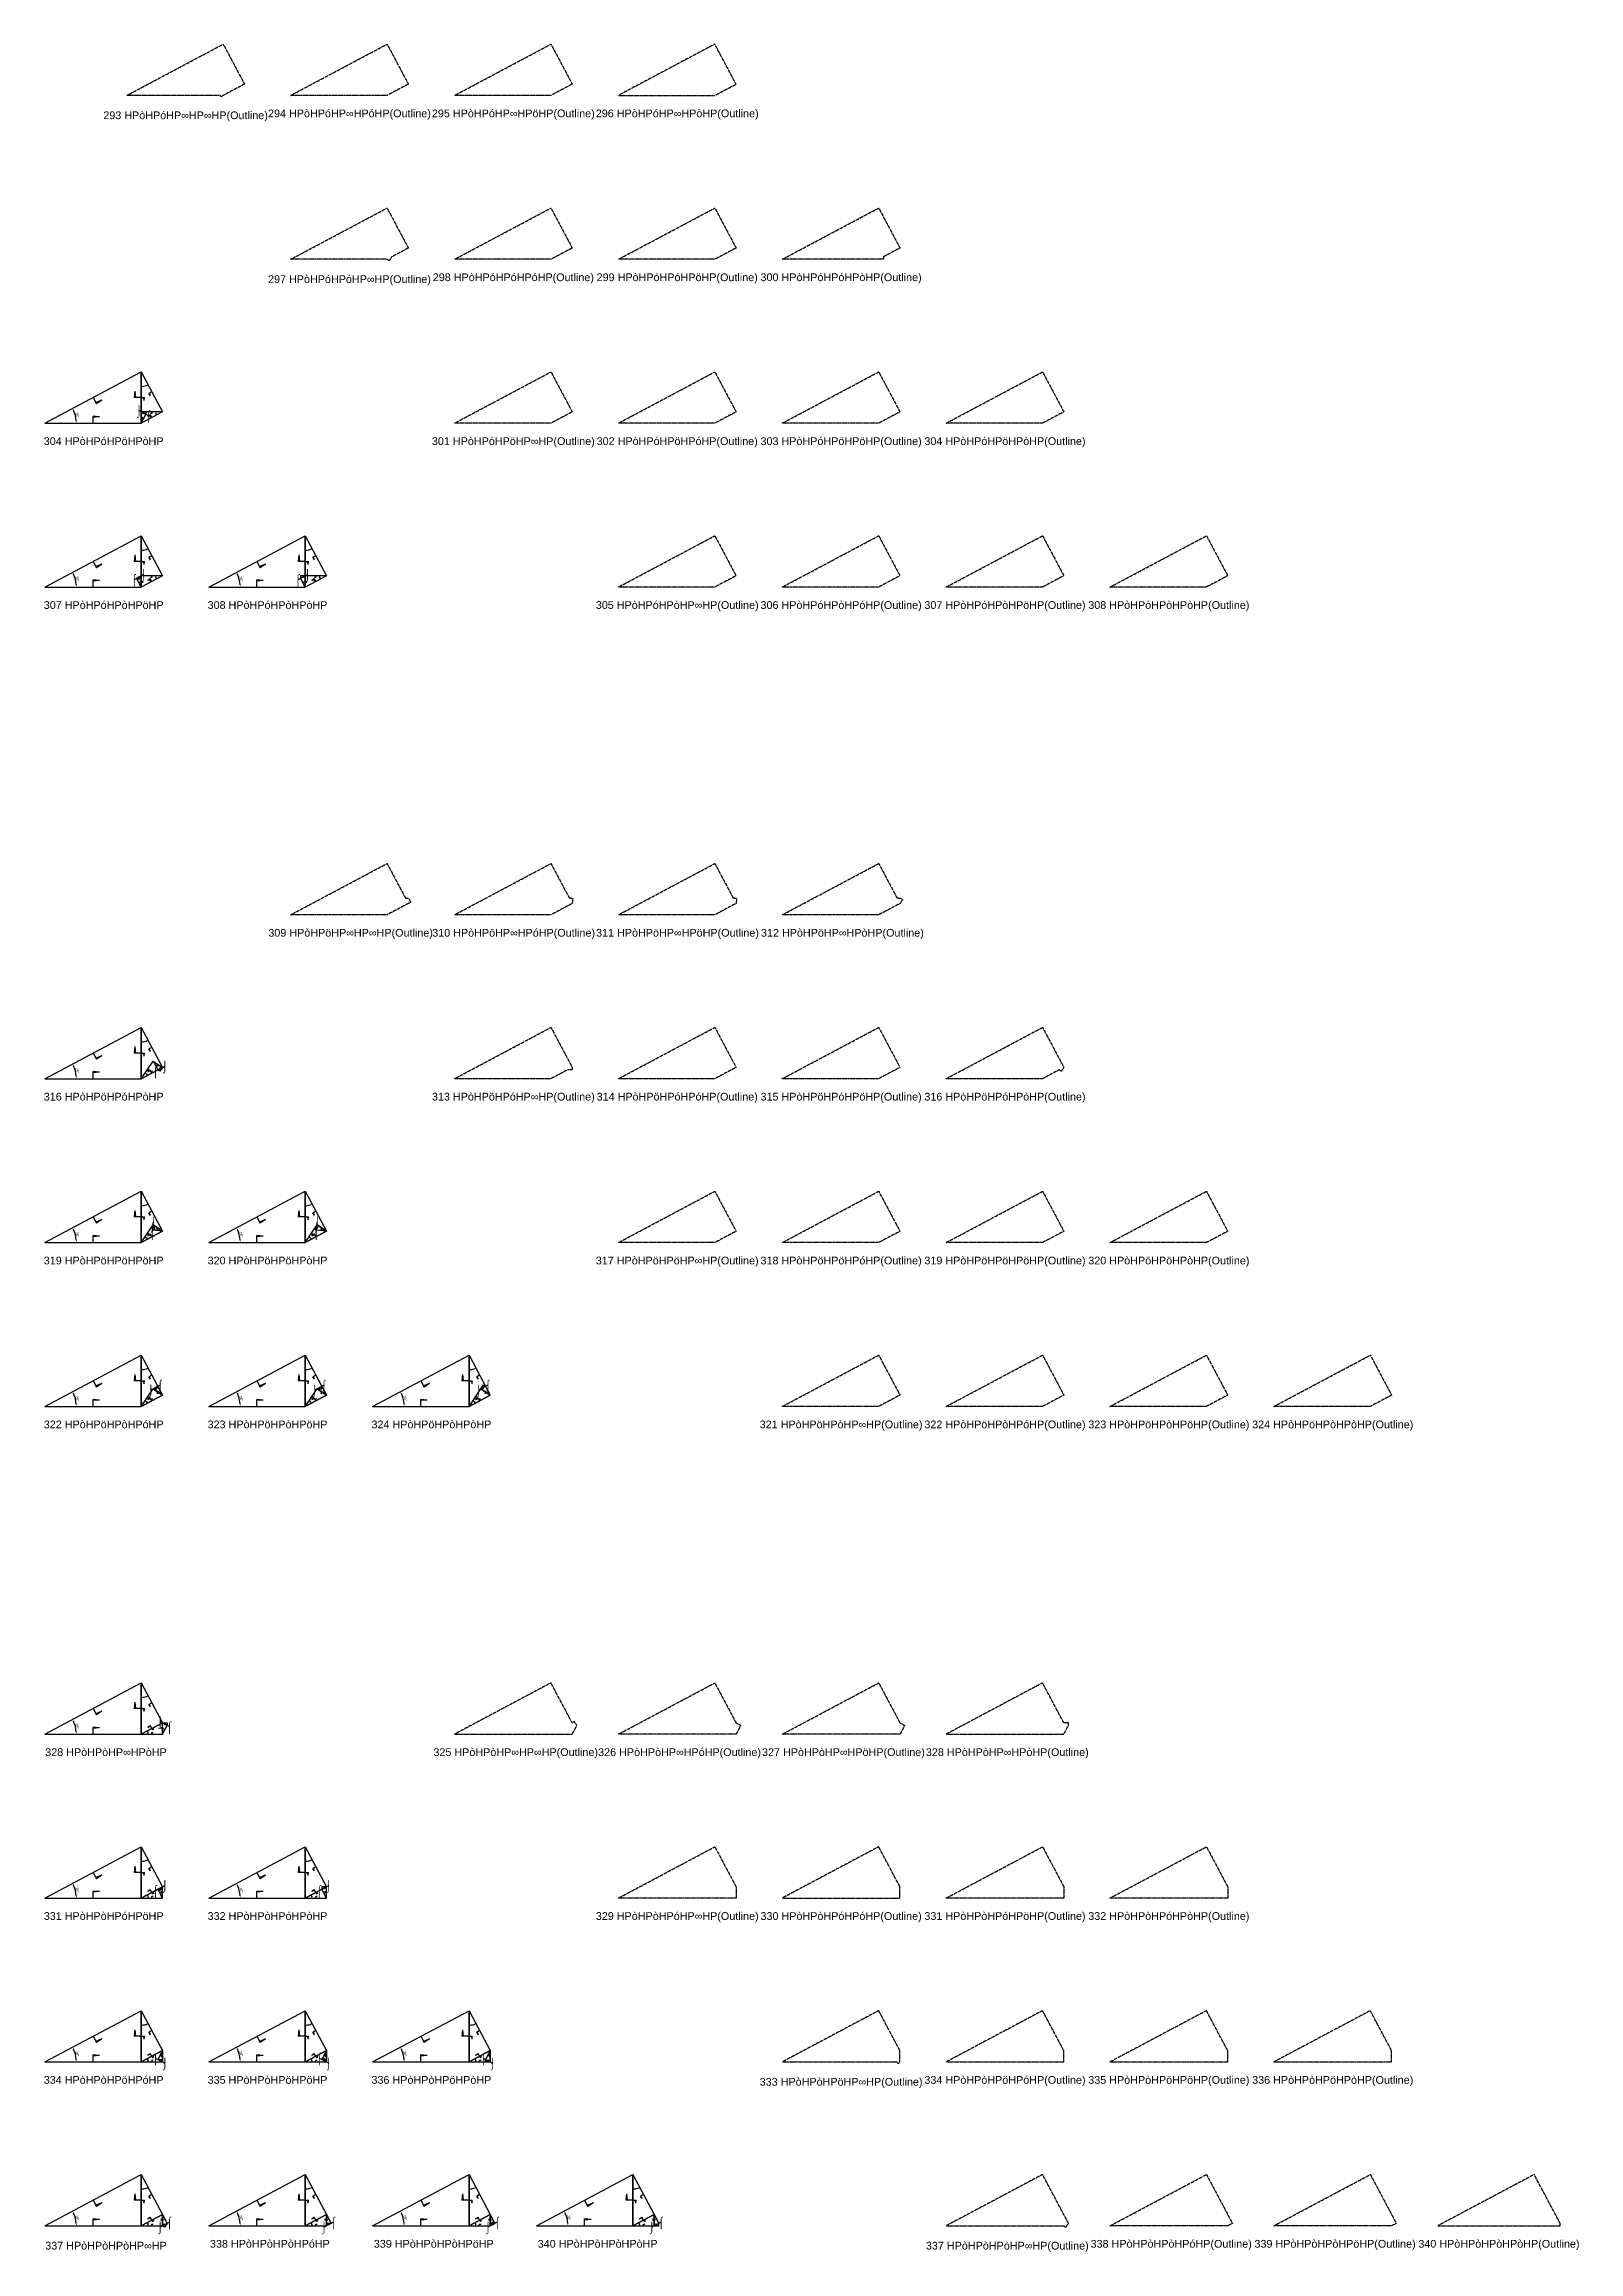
# Model space of a CAD drawing. Header units: millimetres. Extents: x 130683 to 598801, y -2841579 to 24518.
# Drawn here: x 360153 to 598801, y -2841579 to -2498282 of the extents above; entities that cross this region are included whole.
import ezdxf
from ezdxf.enums import TextEntityAlignment as Align

# ---------------------------------------------------------------- set-up
doc = ezdxf.new("R2010")
doc.units = ezdxf.units.MM
doc.header["$PDMODE"] = 35
doc.linetypes.add('DASHED', pattern=[19.05, 12.7, -6.35])
for name, color, linetype in [('BASE', 170, 'Continuous'), ('HYPOTENUSE', 20, 'Continuous'), ('PERPENDICULAR', 90, 'Continuous')]:
    doc.layers.add(name, color=color, linetype=linetype)
doc.styles.add('Arial', font='arial_0.ttf')
doc.dimstyles.new('ISO-25', dxfattribs={"dimtxt": 250, "dimasz": 100, "dimexe": 1.25, "dimexo": 0.625, "dimgap": 100, "dimtad": 1, "dimdec": 0, "dimtxsty": 'Arial', "dimcen": 2.5, "dimadec": 0, "dimazin": 0, "dimtfac": 1, "dimtdec": 0, "dimtmove": 0, "dimatfit": 3, "dimfxl": 1, "dimarcsym": 0})

# ---------------------------------------------------------------- blocks, each defined once
blk = doc.blocks.new('*D11')
at = {"color": 0, "lineweight": -2, "ltscale": 100, "transparency": 16777216}
blk.add_arc((0, 0), 4906, 4.08845, 23.91155, dxfattribs=at)
at = {"color": 0, "ltscale": 100, "transparency": 16777216}
for points in [[(4432, 1963), (4537, 2014), (4332, 2303)], [(4952, 352), (4835, 348), (4906, 0)]]:
    blk.add_solid(points, dxfattribs=at)
at = {"layer": 'Defpoints', "color": 0, "ltscale": 100, "transparency": 16777216}
for p in [(15000, 7976), (0, 0), (0, 0), (4841, 796), (15000, 0)]:
    blk.add_point(p, dxfattribs=at)
at = {"color": 0, "ltscale": 100, "transparency": 16777216, "insert": (5055, 1260), "char_height": 400, "attachment_point": 5, "rotation": 284, "style": 'Arial'}
blk.add_mtext('28°', dxfattribs=at)
blk = doc.blocks.new('SanjoyNathGeometrifyingTrigonometryFundamentalLockedSet')
at = {"color": 242, "linetype": 'DASHED', "ltscale": 100, "true_color": 0xcd2027}
for p, q in [((7500, 3987.8), (8016.4, 3016.6)), ((8852.4, 3574.3), (7922.5, 3193.2)), ((8852.4, 3574.3), (8016.4, 3016.6))]:
    blk.add_line(p, q, dxfattribs=at)
at = {"color": 114, "linetype": 'DASHED', "ltscale": 100, "true_color": 0x139b48}
for p, q in [((14000, 4987.8), (13900, 3987.8)), ((15000, 3987.8), (13900, 3987.8)), ((14000, 4987.8), (14100, 3987.8))]:
    blk.add_line(p, q, dxfattribs=at)
at = {"color": 159, "linetype": 'DASHED', "ltscale": 100, "true_color": 0x22346e}
for p, q in [((7500, 0), (7500, 1100)), ((8500, 1000), (7500, 1100)), ((8500, 1000), (7500, 900))]:
    blk.add_line(p, q, dxfattribs=at)
at = {"layer": 'BASE'}
blk.add_line((0, 0), (15000, 0), dxfattribs=at)
at = {"layer": 'HYPOTENUSE'}
blk.add_line((0, 0), (15000, 7975.6), dxfattribs=at)
at = {"layer": 'PERPENDICULAR'}
blk.add_line((15000, 0), (15000, 7975.6), dxfattribs=at)
at = {"color": 4, "ltscale": 100}
dim = blk.add_angular_dim_2l(base=(4841, 795.6), line1=((0, 0), (15000, 0)), line2=((0, 0), (15000, 7975.6)), dimstyle='ISO-25', override={"dimtxt": 400, "dimasz": 350, "dimgap": 100}, dxfattribs=at)
dim.commit()
dim.dimension.update_dxf_attribs({"geometry": '*D11', "text_midpoint": (5055.4, 1260.5)})

msp = doc.modelspace()

# ---------------------------------------------------------------- linework, layer by layer
at = {"linetype": 'DASHED', "ltscale": 70}
for p, q in [((376346, -2556047), (374889, -2555272)), ((374160, -2581529), (375617, -2580755)), ((399643, -2581529), (401100, -2580755)), ((377466, -2657978), (378924, -2657203)), ((376972, -2683128), (377145, -2681486)), ((402455, -2683128), (402628, -2681486)), ((378195, -2706798), (376738, -2707573)), ((403678, -2706798), (402220, -2707573)), ((429161, -2706798), (427703, -2707573)), ((379652, -2759909), (378195, -2759134)), ((377466, -2785392), (378924, -2784617)), ((402949, -2785392), (404406, -2784617)), ((377466, -2811470), (378924, -2812245)), ((402949, -2811470), (404406, -2812245)), ((428432, -2811470), (429889, -2812245)), ((379652, -2836953), (378195, -2837728)), ((405135, -2836953), (403678, -2837728)), ((430618, -2836953), (429161, -2837728)), ((456101, -2836953), (454643, -2837728))]:
    msp.add_line(p, q, dxfattribs=at)
at = {"linetype": 'DASHED'}
for points in [[(387995, -2506258), (387673, -2506474), (387527, -2506258), (372995, -2506258), (387995, -2498282), (391301, -2504500)], [(413477, -2506258), (398477, -2506258), (413477, -2498282), (416783, -2504500)], [(438960, -2506258), (423960, -2506258), (438960, -2498282), (442266, -2504500)], [(449443, -2506258), (464443, -2506258), (467749, -2504500), (464443, -2498282)], [(413799, -2531957), (413477, -2531740), (398477, -2531740), (413477, -2523765), (416783, -2529983), (414206, -2531353)], [(438960, -2531740), (423960, -2531740), (438960, -2523765), (442266, -2529983)], [(464443, -2531740), (449443, -2531740), (464443, -2523765), (467749, -2529983)], [(490655, -2531353), (490655, -2531740), (474926, -2531740), (489926, -2523765), (493232, -2529983)], [(438960, -2557223), (423960, -2557223), (438960, -2549248), (442266, -2555465)], [(464443, -2557223), (449443, -2557223), (464443, -2549248), (467749, -2555465)], [(489926, -2557223), (474926, -2557223), (489926, -2549248), (493232, -2555465)], [(515409, -2557223), (500409, -2557223), (515409, -2549248), (518715, -2555465)], [(464443, -2582706), (449443, -2582706), (464443, -2574730), (467749, -2580948)], [(489926, -2582706), (474926, -2582706), (489926, -2574730), (493232, -2580948)], [(515409, -2582706), (500409, -2582706), (515409, -2574730), (518715, -2580948)], [(540892, -2582706), (525892, -2582706), (540892, -2574730), (544198, -2580948)], [(416870, -2631093), (417143, -2631769), (416783, -2631914), (413477, -2633672), (398477, -2633672), (413477, -2625696), (416316, -2631035)], [(442266, -2631914), (438960, -2633672), (423960, -2633672), (438960, -2625696), (441799, -2631035), (442353, -2631093)], [(467749, -2631914), (464443, -2633672), (449443, -2633672), (464443, -2625696), (467282, -2631035), (467835, -2631093)], [(493318, -2631093), (493639, -2631310), (493232, -2631914), (489926, -2633672), (474926, -2633672), (489926, -2625696), (492765, -2631035)], [(442266, -2657397), (442266, -2657784), (441538, -2657784), (438960, -2659155), (423960, -2659155), (438960, -2651179)], [(464443, -2659155), (449443, -2659155), (464443, -2651179), (467749, -2657397)], [(489926, -2659155), (474926, -2659155), (489926, -2651179), (493232, -2657397)], [(518307, -2658001), (517986, -2657784), (515409, -2659155), (500409, -2659155), (515409, -2651179), (518715, -2657397)], [(464443, -2684637), (449443, -2684637), (464443, -2676662), (467749, -2682880)], [(489926, -2684637), (474926, -2684637), (489926, -2676662), (493232, -2682880)], [(515409, -2684637), (500409, -2684637), (515409, -2676662), (518715, -2682880)], [(540892, -2684637), (525892, -2684637), (540892, -2676662), (544198, -2682880)], [(489926, -2710120), (474926, -2710120), (489926, -2702145), (493232, -2708362)], [(515409, -2710120), (500409, -2710120), (515409, -2702145), (518715, -2708362)], [(540892, -2710120), (525892, -2710120), (540892, -2702145), (544198, -2708362)], [(566374, -2710120), (551374, -2710120), (566374, -2702145), (569680, -2708362)], [(442266, -2759328), (438960, -2753110), (423960, -2761086), (442266, -2761086), (442995, -2759715), (442587, -2759111)], [(467749, -2759328), (468478, -2759715), (467749, -2761086), (449443, -2761086), (464443, -2753110)], [(493232, -2759328), (493961, -2759715), (493232, -2761086), (474926, -2761086), (489926, -2753110)], [(518715, -2759328), (515409, -2753110), (500409, -2761086), (518715, -2761086), (519443, -2759715), (519443, -2759328)], [(467749, -2784811), (467749, -2786569), (449443, -2786569), (464443, -2778593)], [(493232, -2786569), (493232, -2784811), (489926, -2778593), (474926, -2786569)], [(518715, -2784811), (518715, -2786569), (500409, -2786569), (515409, -2778593)], [(544198, -2784811), (544198, -2786569), (525892, -2786569), (540892, -2778593)], [(493232, -2812052), (493232, -2810294), (489926, -2804076), (474926, -2812052), (492765, -2812052), (492911, -2812268)], [(518715, -2812052), (518715, -2810294), (515409, -2804076), (500409, -2812052)], [(544198, -2812052), (544198, -2810294), (540892, -2804076), (525892, -2812052)], [(551374, -2812052), (569680, -2812052), (569680, -2810294), (566374, -2804076)], [(519443, -2837147), (515409, -2829559), (500409, -2837534), (518715, -2837534), (519036, -2837751)], [(544198, -2837534), (525892, -2837534), (540892, -2829559), (544926, -2837147)], [(569680, -2837534), (551374, -2837534), (566374, -2829559), (570409, -2837147)], [(595892, -2837147), (591857, -2829559), (576857, -2837534), (595892, -2837534)]]:
    msp.add_lwpolyline(points, close=True, dxfattribs=at)

# ---------------------------------------------------------------- block references
for p in [(360253, -2557223), (360253, -2582706), (385736, -2582706), (360253, -2659155), (360253, -2684637), (385736, -2684637), (360253, -2710120), (385736, -2710120), (411219, -2710120), (360253, -2761086), (360253, -2786569), (385736, -2786569), (360253, -2812052), (385736, -2812052), (411219, -2812052), (360253, -2837534), (385736, -2837534), (411219, -2837534), (436702, -2837534)]:
    msp.add_blockref('SanjoyNathGeometrifyingTrigonometryFundamentalLockedSet', p, dxfattribs=at)
at = {"linetype": 'DASHED', "ltscale": 100}
for p, xscale, yscale, zscale, rotation in [((375253, -2549248), -0.469471562785891, 0.469471562785891, 0.469471562785891, 118), ((375253, -2557223), 0.10347319824735, 0.10347319824735, 0.10347319824735, 62), ((378559, -2555465), 0.220403548264628, 0.220403548264628, 0.220403548264628, 180), ((375253, -2555465), -0.04857772408763798, 0.04857772408763799, 0.04857772408763799, 180), ((375253, -2574730), -0.469471562785891, 0.469471562785891, 0.469471562785891, 118), ((400736, -2574730), -0.469471562785891, 0.469471562785891, 0.469471562785891, 118), ((375253, -2580948), -0.04857772408763799, 0.04857772408763799, 0.048577724087638, 56.00000000000116), ((375253, -2582706), -0.10347319824735, 0.10347319824735, 0.10347319824735, 298), ((378559, -2580948), 0.220403548264628, 0.220403548264628, 0.220403548264628, 180), ((400736, -2582706), -0.10347319824735, 0.10347319824735, 0.10347319824735, 298), ((400736, -2580948), 0.048577724087638, 0.048577724087638, 0.048577724087638, 180), ((404042, -2580948), 0.220403548264628, 0.220403548264628, 0.220403548264628, 180), ((375253, -2651179), -0.469471562785891, 0.469471562785891, 0.469471562785891, 118), ((375253, -2659155), -0.220403548264628, 0.220403548264628, 0.220403548264628, 235.9999999999998), ((377102, -2656414), 0.10347319824735, 0.10347319824735, 0.10347319824735, 298.0000000000008), ((378559, -2657397), -0.04857772408763799, 0.04857772408763799, 0.048577724087638, 56.00000000000116), ((375253, -2676662), -0.469471562785891, 0.469471562785891, 0.469471562785891, 118), ((400736, -2676662), -0.469471562785891, 0.469471562785891, 0.469471562785891, 118), ((375253, -2684637), -0.220403548264628, 0.220403548264628, 0.220403548264628, 235.9999999999998), ((377102, -2681897), -0.048577724087624, 0.048577724087624, 0.048577724087624, 111.9999999999971), ((378559, -2682880), -0.10347319824735, 0.10347319824735, 0.10347319824735, 354.0000000000009), ((400736, -2684637), -0.220403548264628, 0.220403548264628, 0.220403548264628, 235.9999999999998), ((402585, -2681897), 0.048577724087624, 0.048577724087624, 0.048577724087624, 235.9999999999972), ((404042, -2682880), -0.10347319824735, 0.10347319824735, 0.10347319824735, 354.0000000000009), ((375253, -2702145), -0.469471562785891, 0.469471562785891, 0.469471562785891, 118), ((400736, -2702145), -0.469471562785891, 0.469471562785891, 0.469471562785891, 118), ((426219, -2702145), -0.469471562785891, 0.469471562785891, 0.469471562785891, 118), ((375253, -2710120), -0.220403548264628, 0.220403548264628, 0.220403548264628, 235.9999999999998), ((377831, -2706992), -0.04857772408763799, 0.04857772408763799, 0.048577724087638, 56.00000000000116), ((378559, -2708362), 0.10347319824735, 0.10347319824735, 0.10347319824735, 118.0000000000008), ((400736, -2710120), -0.220403548264628, 0.220403548264628, 0.220403548264628, 235.9999999999998), ((404042, -2708362), 0.10347319824735, 0.10347319824735, 0.10347319824735, 118.0000000000008), ((426219, -2710120), -0.220403548264628, 0.220403548264628, 0.220403548264628, 235.9999999999998), ((428068, -2707379), -0.04857772408763799, 0.04857772408763799, 0.048577724087638, 236.0000000000012), ((429525, -2708362), 0.10347319824735, 0.10347319824735, 0.10347319824735, 118.0000000000008), ((375253, -2753110), -0.469471562785891, 0.469471562785891, 0.469471562785891, 118), ((378559, -2761086), 0.10347319824735, 0.10347319824735, 0.10347319824735, 62), ((378559, -2759328), -0.04857772408763798, 0.04857772408763799, 0.04857772408763799, 180), ((375253, -2778593), -0.469471562785891, 0.469471562785891, 0.469471562785891, 118), ((400736, -2778593), -0.469471562785891, 0.469471562785891, 0.469471562785891, 118), ((378559, -2784811), -0.04857772408763799, 0.04857772408763799, 0.048577724087638, 56.00000000000116), ((378559, -2786569), -0.10347319824735, 0.10347319824735, 0.10347319824735, 298), ((404042, -2786569), -0.10347319824735, 0.10347319824735, 0.10347319824735, 298), ((404042, -2784811), 0.048577724087638, 0.048577724087638, 0.048577724087638, 180), ((375253, -2804076), -0.469471562785891, 0.469471562785891, 0.469471562785891, 118), ((400736, -2804076), -0.469471562785891, 0.469471562785891, 0.469471562785891, 118), ((426219, -2804076), -0.469471562785891, 0.469471562785891, 0.469471562785891, 118), ((378559, -2810294), 0.10347319824735, 0.10347319824735, 0.10347319824735, 242), ((404042, -2810294), 0.10347319824735, 0.10347319824735, 0.10347319824735, 242), ((404042, -2812052), 0.048577724087638, 0.048577724087638, 0.048577724087638, 123.9999999999994), ((429525, -2810294), 0.10347319824735, 0.10347319824735, 0.10347319824735, 242), ((377831, -2811664), -0.04857772408763798, 0.04857772408763799, 0.04857772408763799, 180), ((429525, -2812052), -0.048577724087638, 0.04857772408763799, 0.048577724087638, 359.9999999999994), ((375253, -2829559), -0.469471562785891, 0.469471562785891, 0.469471562785891, 118), ((400736, -2829559), -0.469471562785891, 0.469471562785891, 0.469471562785891, 118), ((426219, -2829559), -0.469471562785891, 0.469471562785891, 0.469471562785891, 118), ((451702, -2829559), -0.469471562785891, 0.469471562785891, 0.469471562785891, 118), ((378559, -2835777), -0.10347319824735, 0.10347319824735, 0.10347319824735, 118), ((379288, -2837147), -0.04857772408763799, 0.04857772408763799, 0.048577724087638, 56.00000000000116), ((404042, -2835777), -0.10347319824735, 0.10347319824735, 0.10347319824735, 118), ((404771, -2837147), 0.048577724087638, 0.048577724087638, 0.048577724087638, 180), ((429525, -2835777), -0.10347319824735, 0.10347319824735, 0.10347319824735, 118), ((429525, -2837534), -0.04857772408763799, 0.04857772408763799, 0.048577724087638, 236.0000000000012), ((455008, -2835777), -0.10347319824735, 0.10347319824735, 0.10347319824735, 118)]:
    msp.add_blockref('SanjoyNathGeometrifyingTrigonometryFundamentalLockedSet', p, dxfattribs=dict(at, xscale=xscale, yscale=yscale, zscale=zscale, rotation=rotation))
for p, xscale, yscale, zscale in [((402585, -2707379), 0.048577724087638, 0.048577724087638, 0.048577724087638), ((375253, -2761086), 0.220403548264628, 0.220403548264628, 0.220403548264628), ((375253, -2786569), 0.220403548264628, 0.220403548264628, 0.220403548264628), ((400736, -2786569), 0.220403548264628, 0.220403548264628, 0.220403548264628), ((375253, -2812052), 0.220403548264628, 0.220403548264628, 0.220403548264628), ((400736, -2812052), 0.220403548264628, 0.220403548264628, 0.220403548264628), ((426219, -2812052), 0.220403548264628, 0.220403548264628, 0.220403548264628), ((375253, -2837534), 0.220403548264628, 0.220403548264628, 0.220403548264628), ((400736, -2837534), 0.220403548264628, 0.220403548264628, 0.220403548264628), ((426219, -2837534), 0.220403548264628, 0.220403548264628, 0.220403548264628), ((451702, -2837534), 0.220403548264628, 0.220403548264628, 0.220403548264628), ((455008, -2837534), 0.048577724087638, 0.048577724087638, 0.048577724087638)]:
    msp.add_blockref('SanjoyNathGeometrifyingTrigonometryFundamentalLockedSet', p, dxfattribs=dict(at, xscale=xscale, yscale=yscale, zscale=zscale))

# ---------------------------------------------------------------- texts
at = {"linetype": 'DASHED', "ltscale": 100, "style": 'Arial'}
for s, p in [('293 HPòHPóHP∞HP∞HP(Outline)', (382148, -2509342)), ('294 HPòHPóHP∞HPóHP(Outline)', (407630, -2509049)), ('295 HPòHPóHP∞HPöHP(Outline)', (433113, -2509049)), ('296 HPòHPóHP∞HPòHP(Outline)', (458596, -2509049)), ('297 HPòHPóHPóHP∞HP(Outline)', (407630, -2534824)), ('298 HPòHPóHPóHPóHP(Outline)', (433113, -2534532)), ('299 HPòHPóHPóHPöHP(Outline)', (458596, -2534532)), ('300 HPòHPóHPóHPòHP(Outline)', (484079, -2534532)), ('⌡', (374889, -2555272)), ('⌠', (376346, -2556047)), ('304 HPòHPóHPöHPòHP', (369406, -2560015)), ('301 HPòHPóHPöHP∞HP(Outline)', (433113, -2560015)), ('302 HPòHPóHPöHPóHP(Outline)', (458596, -2560015)), ('303 HPòHPóHPöHPöHP(Outline)', (484079, -2560015)), ('304 HPòHPóHPöHPòHP(Outline)', (509562, -2560015)), ('⌠', (374160, -2581529)), ('⌡', (375617, -2580755)), ('⌠', (399643, -2581529)), ('⌡', (401100, -2580755)), ('307 HPòHPóHPòHPöHP', (369406, -2585498)), ('308 HPòHPóHPòHPòHP', (394889, -2585498)), ('305 HPòHPóHPòHP∞HP(Outline)', (458596, -2585498)), ('306 HPòHPóHPòHPóHP(Outline)', (484079, -2585498)), ('307 HPòHPóHPòHPöHP(Outline)', (509562, -2585498)), ('308 HPòHPóHPòHPòHP(Outline)', (535045, -2585498)), ('309 HPòHPöHP∞HP∞HP(Outline)', (407810, -2636463)), ('310 HPòHPöHP∞HPóHP(Outline)', (433156, -2636463)), ('311 HPòHPöHP∞HPöHP(Outline)', (458639, -2636463)), ('312 HPòHPöHP∞HPòHP(Outline)', (484283, -2636463)), ('⌡', (378924, -2657203)), ('⌠', (377466, -2657978)), ('316 HPòHPöHPóHPòHP', (369406, -2661946)), ('313 HPòHPöHPóHP∞HP(Outline)', (433113, -2661946)), ('314 HPòHPöHPóHPóHP(Outline)', (458596, -2661946)), ('315 HPòHPöHPóHPöHP(Outline)', (484079, -2661946)), ('316 HPòHPöHPóHPòHP(Outline)', (509562, -2661946)), ('⌡', (377145, -2681486)), ('⌡', (402628, -2681486)), ('⌠', (376972, -2683128)), ('⌠', (402455, -2683128)), ('319 HPòHPöHPöHPöHP', (369406, -2687429)), ('320 HPòHPöHPöHPòHP', (394889, -2687429)), ('317 HPòHPöHPöHP∞HP(Outline)', (458596, -2687429)), ('318 HPòHPöHPöHPóHP(Outline)', (484079, -2687429)), ('319 HPòHPöHPöHPöHP(Outline)', (509562, -2687429)), ('320 HPòHPöHPöHPòHP(Outline)', (535045, -2687429)), ('⌡', (376738, -2707573)), ('⌠', (378195, -2706798)), ('⌡', (402220, -2707573)), ('⌠', (403678, -2706798)), ('⌡', (427703, -2707573)), ('⌠', (429161, -2706798)), ('322 HPòHPöHPòHPóHP', (369406, -2712912)), ('323 HPòHPöHPòHPöHP', (394889, -2712912)), ('324 HPòHPöHPòHPòHP', (420372, -2712912)), ('321 HPòHPöHPòHP∞HP(Outline)', (484079, -2712912)), ('322 HPòHPöHPòHPóHP(Outline)', (509562, -2712912)), ('323 HPòHPöHPòHPöHP(Outline)', (535045, -2712912)), ('324 HPòHPöHPòHPòHP(Outline)', (560527, -2712912)), ('⌡', (378195, -2759134)), ('⌠', (379652, -2759909)), ('328 HPòHPòHP∞HPòHP', (369771, -2763877)), ('325 HPòHPòHP∞HP∞HP(Outline)', (433478, -2763877)), ('326 HPòHPòHP∞HPóHP(Outline)', (458960, -2763877)), ('327 HPòHPòHP∞HPöHP(Outline)', (484443, -2763877)), ('328 HPòHPòHP∞HPòHP(Outline)', (509926, -2763877)), ('⌡', (378924, -2784617)), ('⌡', (404406, -2784617)), ('⌠', (377466, -2785392)), ('⌠', (402949, -2785392)), ('331 HPòHPòHPóHPöHP', (369406, -2789360)), ('332 HPòHPòHPóHPòHP', (394889, -2789360)), ('329 HPòHPòHPóHP∞HP(Outline)', (458596, -2789360)), ('330 HPòHPòHPóHPóHP(Outline)', (484079, -2789360)), ('331 HPòHPòHPóHPöHP(Outline)', (509562, -2789360)), ('332 HPòHPòHPóHPòHP(Outline)', (535045, -2789360)), ('⌠', (377466, -2811470)), ('⌡', (378924, -2812245)), ('⌠', (402949, -2811470)), ('⌡', (404406, -2812245)), ('⌠', (428432, -2811470)), ('⌡', (429889, -2812245)), ('334 HPòHPòHPöHPóHP', (369406, -2814843)), ('335 HPòHPòHPöHPöHP', (394889, -2814843)), ('336 HPòHPòHPöHPòHP', (420372, -2814843)), ('333 HPòHPòHPöHP∞HP(Outline)', (484079, -2815135)), ('334 HPòHPòHPöHPóHP(Outline)', (509562, -2814843)), ('335 HPòHPòHPöHPöHP(Outline)', (535045, -2814843)), ('336 HPòHPòHPöHPòHP(Outline)', (560527, -2814843)), ('⌡', (378195, -2837728)), ('⌠', (379652, -2836953)), ('⌡', (403678, -2837728)), ('⌠', (405135, -2836953)), ('⌡', (429161, -2837728)), ('⌠', (430618, -2836953)), ('⌡', (454643, -2837728)), ('⌠', (456101, -2836953)), ('337 HPòHPòHPòHP∞HP', (369771, -2840618)), ('338 HPòHPòHPòHPóHP', (395253, -2840326)), ('339 HPòHPòHPòHPöHP', (420736, -2840326)), ('340 HPòHPòHPòHPòHP', (446219, -2840326)), ('337 HPòHPòHPòHP∞HP(Outline)', (509926, -2840618)), ('338 HPòHPòHPòHPóHP(Outline)', (535409, -2840326)), ('339 HPòHPòHPòHPöHP(Outline)', (560892, -2840326)), ('340 HPòHPòHPòHPòHP(Outline)', (586375, -2840326))]:
    msp.add_text(s, height=1200, dxfattribs=at).set_placement(p, align=Align.MIDDLE_CENTER)

doc.saveas('drawing.dxf')
